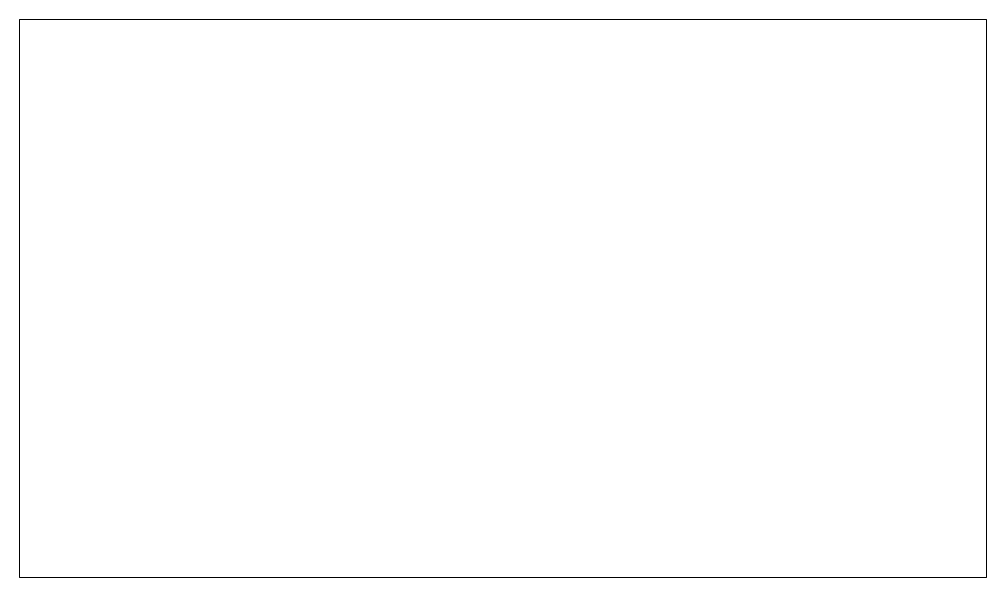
# Model space of a CAD drawing. Units: millimetres at full size, sheet at 1:100. Extents: x 3352 to 127672, y -40372 to 101181.
# Drawn here: x 22642.2 to 22702.5, y 101146.6 to 101181.4 of the extents above; entities that cross this region are included whole.
import ezdxf

# ---------------------------------------------------------------- set-up
doc = ezdxf.new("R2010")
doc.units = ezdxf.units.MM
doc.header["$LTSCALE"] = 100
doc.layers.add('0-0', color=134, linetype='Continuous', lineweight=18)

# ---------------------------------------------------------------- blocks, each defined once
blk = doc.blocks.new('グループ-298')
at = {"layer": '0-0'}
blk.add_lwpolyline([(0, 0), (60.3, 0), (60.3, -34.8), (0, -34.8)], close=True, dxfattribs=at)
blk = doc.blocks.new('グループ-299')
at = {"layer": '0-0'}
blk.add_blockref('グループ-298', (0, 0), dxfattribs=at)
blk = doc.blocks.new('{329505DB-E373-11ED-A881-A5E3CBA4AA00} (2D)')
at = {"layer": '0-0'}
blk.add_blockref('グループ-299', (0, 0), dxfattribs=at)
blk = doc.blocks.new('グループ-1263')
at = {"layer": '0-0'}
blk.add_lwpolyline([(0, 0), (60.3, 0), (60.3, -34.8), (0, -34.8)], close=True, dxfattribs=at)
blk = doc.blocks.new('グループ-1264')
at = {"layer": '0-0'}
blk.add_blockref('グループ-1263', (0, 0), dxfattribs=at)
blk = doc.blocks.new('{329505DB-E373-11ED-A881-A5E3CBA4AA00} (2D)-1')
at = {"layer": '0-0'}
blk.add_blockref('グループ-1264', (0, 0), dxfattribs=at)

msp = doc.modelspace()

# ---------------------------------------------------------------- block references
at = {"layer": '0-0'}
for name in ['{329505DB-E373-11ED-A881-A5E3CBA4AA00} (2D)', '{329505DB-E373-11ED-A881-A5E3CBA4AA00} (2D)-1']:
    msp.add_blockref(name, (22642.2, 101181.4), dxfattribs=at)

doc.saveas('drawing.dxf')
